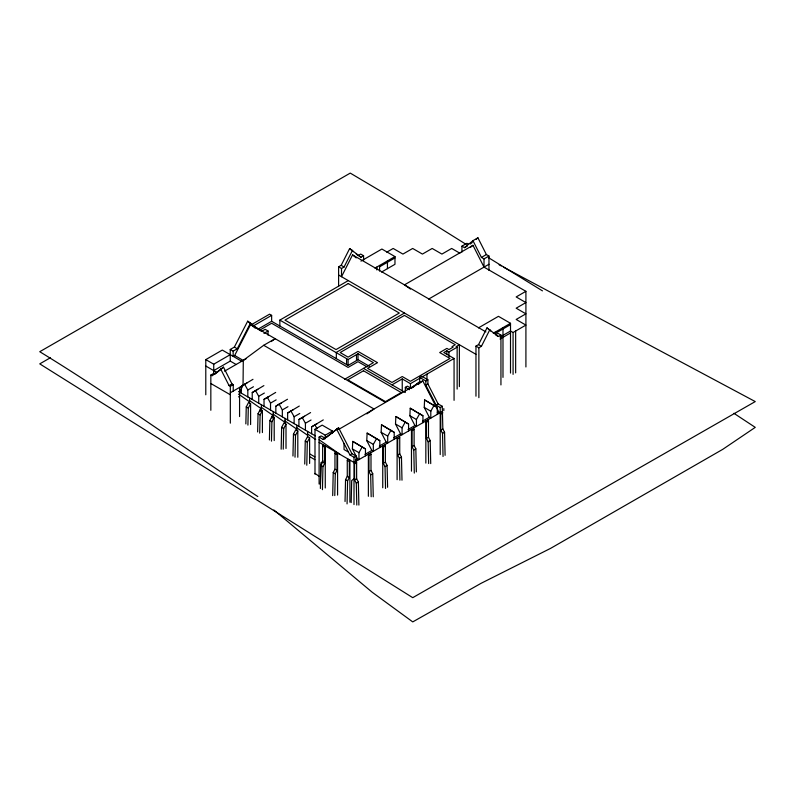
<?xml version="1.0" encoding="UTF-8"?>
<svg xmlns="http://www.w3.org/2000/svg" width="795" height="795" viewBox="0 0 795 795"><rect width="100%" height="100%" fill="white"/><g stroke="black" fill="none" stroke-linecap="round" stroke-linejoin="round"><path stroke-width="1.19" d="M239.573 392.154L243.041 385.406L243.3 360.354L263.702 345.298L275.149 338.69L271.264 341.552M245.854 423.914L246.251 406.911L248.547 402.518L250.604 403.79M247.911 425.096L248.298 408.093L250.604 403.701L250.604 424.58M257.63 431.933L258.047 413.728L260.353 409.336L262.4 410.518L262.4 432.559M259.687 433.126L260.104 414.911L262.4 410.518M269.406 439.963L269.853 420.545L272.158 416.143L274.205 417.335L274.205 440.569M271.463 441.155L271.9 421.728L274.205 417.335M281.152 449.205L281.659 427.352L283.954 422.96L286.011 424.142L286.011 448.459M283.239 449.175L283.706 428.545L286.011 424.142M292.958 456.022L293.454 434.169L295.76 429.777L297.807 430.96L297.807 457.244M295.015 457.204L295.511 435.352L297.807 430.96M304.733 464.051L305.26 440.986L307.566 436.584L307.566 431.407M306.781 465.234L307.307 442.169L309.613 437.777L307.566 436.584M320.385 488.498L320.912 465.423L322.641 462.134L322.641 445.985L323.217 444.683M322.432 489.68L322.959 466.615L324.688 463.316L324.688 447.178L325.264 445.866L325.264 487.991M332.698 495.603L333.224 472.538L334.953 469.239L334.953 453.1L335.53 451.798L335.53 454.134M334.774 495.573L335.281 473.721L337 470.421L337 454.283L337.577 452.981L337.577 495.096M345.04 501.496L345.547 479.643L347.266 476.354L347.266 460.206L347.842 458.904M347.067 503.901L347.594 480.836L349.323 477.537L349.323 461.398L349.899 460.086L349.899 502.211M320.395 484.831L320.912 462.769L323.217 461.03M351.181 502.609L351.698 480.548L354.004 478.809M362.212 446.86L358.962 452.683L358.962 459.599L357.462 458.735L352.394 448.897L352.751 441.394L365.462 448.927L365.462 455.843M376.582 438.562L373.332 444.385L373.332 451.302L371.831 450.437L366.763 440.599L367.121 433.096L379.831 440.639L379.831 447.545M390.951 430.264L387.702 436.097L387.702 443.004L386.201 442.139L381.133 432.301L381.491 424.798L394.201 432.341L394.201 439.257M405.321 421.966L402.071 427.799L402.071 434.706L400.571 433.841L395.503 424.003L395.86 416.51L408.57 424.043L408.57 430.96M419.69 413.678L416.431 419.502L416.431 426.418L414.94 425.554L409.872 415.706L410.22 408.213L422.94 415.745L422.94 422.662M434.05 405.38L430.801 411.204L430.801 418.12L429.3 417.256L424.242 407.418L424.59 399.915L437.3 407.457L437.3 414.364M338.61 286.001L338.61 266.802L341.174 265.321L349.641 248.577L361.019 257.222L363.583 255.742L363.583 260.442M338.61 266.802L341.512 268.481L344.076 267.001L352.553 250.256M485.924 331.893L352.553 254.887L341.512 276.7L341.512 268.481M475.966 396.198L475.966 346.103L478.53 344.623L486.997 327.878L498.366 336.524L500.939 335.043L500.939 384.929M475.966 346.103L478.868 347.783L481.432 346.302L489.899 329.557M213.736 370.619L230.242 361.089L230.242 349.462L234.356 347.097L247.692 321.19L261.088 331.118M230.242 349.462L233.154 351.142L237.258 348.776L250.604 322.869M233.154 351.142L233.154 356.349L234.654 355.484L250.604 324.519L385.476 402.389M233.243 391.07L233.243 384.641L231.961 383.896L223.494 367.161L212.116 375.806L210.834 375.061L210.834 410.29M223.494 367.161L215.018 374.127L213.736 373.382L210.834 375.061M461.935 252.035L461.935 246.162L464.499 247.642L472.965 240.676L477.924 237.814L486.391 254.559L488.965 256.04L488.965 270.389M470.401 244.005L472.28 242.455M476.046 239.365L477.924 237.814M470.401 247.424L472.965 245.307L484.006 267.12L525.912 291.318L525.912 366.962M319.103 484.036L319.103 437.111L323.217 439.486L338.61 427.799L351.947 453.707L356.051 456.072L356.051 463.614M326.218 437.548L338.61 427.799M412.217 387.503L419.69 381.63L419.69 377.426L421.738 376.244L427.899 379.801L427.899 384.005L438.154 403.93L442.268 406.295L442.845 428.942L444.564 432.241L445.091 455.316M412.406 387.791L418.935 382.653M418.071 384.551L422.761 380.855L438.711 411.82L440.788 413.996L440.788 430.135L442.517 433.424L443.044 456.499M366.863 413.877L374.028 408.998L263.702 345.298M241.322 393.167L241.322 386.251L252.979 379.324M252.224 399.458L252.224 392.551L263.89 385.615M264.029 406.275L264.029 399.358L275.686 392.432M275.835 413.092L275.835 406.175L287.492 399.249M287.631 419.899L287.631 412.993L299.298 406.056M298.92 426.418L298.92 419.512L310.587 412.575M311.62 433.752L311.62 426.835L323.287 419.909M360.97 261.108L381.888 249.034L394.966 256.586L394.966 264.308L381.54 272.059M251.836 324.43L269.584 314.174L271.642 315.367L271.642 321.289L348.101 365.432L358.018 359.708L369.307 366.227M253.883 325.612L271.642 315.367M386.758 252.164L393.177 248.457L402.926 254.082L412.675 248.457L422.423 254.082L432.172 248.457L441.921 254.082L451.669 248.457L459.888 253.198M258.067 329.13L271.642 321.289M205.786 394.797L205.786 359.608L222.292 350.078L241.72 361.288M259.329 330.372L271.642 323.267L348.101 367.409L358.018 361.675L367.002 366.863M279.85 326.029L279.85 320.107L348.27 280.605M262.062 331.098L265.142 329.319L268.044 330.998L268.044 335.162M374.982 268.124L394.966 256.586M263.94 333.363L268.044 330.998M379.573 266.812L394.966 257.928M205.786 359.608L213.736 364.199L230.242 354.669M224.528 371.185L246.42 358.555M461.935 246.162L466.894 243.3L468.603 244.284M464.499 247.642L467.48 245.923M220.583 368.84L229.049 385.575L231.961 383.896M472.965 245.307L404.466 284.858L410.478 289.072M229.049 385.575L230.331 386.32L233.243 384.641M241.322 386.251L246.947 383.001M230.331 392.75L243.041 385.406M247.821 396.914L247.821 390.007L253.446 386.758M472.965 240.676L481.432 257.421L486.391 254.559M252.224 392.551L257.858 389.302M481.432 257.421L484.006 258.902L488.965 256.04M258.723 403.214L258.723 396.298L264.357 393.048M336.037 352.543L404.466 313.041M428.654 299.079L488.965 264.258M264.029 399.358L268.72 396.655M270.529 410.031L270.529 403.115L276.153 399.865M279.85 320.107L348.101 359.509L358.018 353.775L373.411 362.669L344.702 379.245M275.835 406.175L281.46 402.926M282.334 416.838L282.334 409.932L287.959 406.682M287.631 412.993L293.266 409.743M294.13 423.656L294.13 416.739L299.765 413.489M298.92 419.512L304.555 416.262M525.912 291.318L516.164 296.942L525.912 302.577L516.164 308.202L525.912 313.836L516.164 319.461L525.912 325.095L513.083 332.499L510.509 331.018L500.035 337.06M305.419 430.175L305.419 423.258L311.054 420.008M478.461 327.878L498.455 316.33L510.509 323.297L510.509 373.044M311.62 426.835L317.255 423.586M457.145 389.083L457.145 347.216L448.937 351.956L446.879 350.764L443.809 352.543L454.064 358.466L454.064 400.342M314.999 474.247L314.999 429.28L322.184 425.126L332.449 431.059L332.449 433.424M391.975 384.84L402.24 378.917L410.449 383.657L419.73 378.291M493.278 333.244L510.509 323.297M510.509 324.628L495.116 333.522L495.116 332.181M421.797 377.098L454.064 358.466M495.464 334.844L498.028 333.363L500.939 335.043M319.103 437.111L321.16 435.928L325.264 438.293L323.217 439.486M405.321 391.498L405.321 387.334L407.368 386.151L411.472 388.526M314.999 429.28L325.264 435.203L332.449 431.059M338.61 429.449L422.761 380.855M419.69 377.426L425.842 380.984L427.899 379.801M500.035 339.028L510.509 332.976M442.268 406.295L440.211 407.487L436.107 405.112L425.842 385.187L427.899 384.005M336.553 428.982L349.899 454.889L351.947 453.707M436.107 405.112L438.154 403.93M349.899 454.889L354.004 457.254L356.051 456.072M355.524 459.848L357.462 458.735M364.945 454.412L371.831 450.437M379.314 446.114L386.201 442.139M393.684 437.816L400.571 433.841M408.054 429.529L414.94 425.554M422.423 421.231L429.3 417.256M438.711 411.82L437.339 412.615L438.84 413.479M319.103 442.318L354.004 462.461L442.268 411.502M356.806 505.054L356.299 483.201L354.58 479.902L354.58 463.763L356.627 462.581L356.051 461.279M371.176 496.756L370.669 474.903L368.95 471.614L368.95 455.465L370.997 454.283L370.42 452.981M385.535 488.468L385.038 466.615L383.309 463.316L383.309 447.178L385.366 445.985L384.79 444.683M399.905 480.17L399.408 458.317L397.679 455.018L397.679 438.88L399.736 437.697L399.16 436.385M414.304 473.085L413.778 450.02L412.048 446.72L412.048 430.582L414.106 429.399L413.529 428.098M428.644 463.574L428.147 441.722L426.418 438.433L426.418 422.284L428.475 421.102L427.899 419.8M440.788 413.996L442.845 412.804M354.58 479.902L356.627 478.719L356.627 462.581M368.95 471.614L370.997 470.421L370.997 454.283M383.309 463.316L385.366 462.134L385.366 445.985M397.679 455.018L399.736 453.836L399.736 437.697M412.048 446.72L414.106 445.538L414.106 429.399M426.418 438.433L428.475 437.24L428.475 421.102M440.788 430.135L442.845 428.942M356.299 483.201L358.356 482.018L356.627 478.719M370.669 474.903L372.726 473.721L370.997 470.421M385.038 466.615L387.095 465.423L385.366 462.134M399.408 458.317L401.465 457.125L399.736 453.836M413.778 450.02L415.835 448.837L414.106 445.538M428.147 441.722L430.194 440.539L428.475 437.24M442.517 433.424L444.564 432.241M50.492 357.69L39.75 363.872L412.744 597.671L755.25 401.574L503.503 267.12M499.121 264.785L501.307 265.947M363.583 255.742L360.672 254.062L358.108 255.543L356.23 253.993M359.072 256.099L361.019 257.222M496.428 335.401L498.366 336.524M341.174 265.321L344.076 267.001M478.53 344.623L481.432 346.302M338.61 275.02L475.966 354.322M457.145 347.216L456.121 346.62L459.371 344.742L459.371 386.599M405.321 387.334L409.425 389.709M437.3 407.457L424.59 399.915M363.494 368.393L405.321 392.541M424.242 407.418L430.801 411.204M417.305 412.496L422.94 415.745M409.872 415.706L416.431 419.502M408.57 424.043L395.86 416.51M395.503 424.003L402.071 427.799M394.201 432.341L381.491 424.798M234.356 347.097L237.258 348.776M381.133 432.301L387.702 436.097M234.654 355.484L243.22 360.423M379.831 440.639L367.121 433.096M230.242 361.089L236.214 364.537M366.763 440.599L373.332 444.385M365.462 448.927L352.751 441.394M352.394 448.897L358.962 452.683M205.786 366.028L216.727 372.348M348.458 452.087L344.046 449.543L344.046 443.531M238.54 391.557L315.337 435.899M238.54 396.745L239.573 397.331M322.641 445.985L324.688 447.178M334.953 453.1L337 454.283M347.266 460.206L349.323 461.398M210.834 383.508L230.331 394.767M246.251 406.911L248.298 408.093M258.047 413.728L260.104 414.911M269.853 420.545L271.9 421.728M281.659 427.352L283.706 428.545M293.454 434.169L295.511 435.352M305.26 440.986L307.307 442.169M309.613 453.846L314.87 456.887M322.641 462.134L324.688 463.316M334.953 469.239L337 470.421M347.266 476.354L349.323 477.537M309.613 456.648L314.87 459.679M320.912 465.423L322.959 466.615M333.224 472.538L335.281 473.721M345.547 479.643L347.594 480.836M466.198 244.433L387.284 195.053L350.257 173.101L39.75 351.708C114.232 397.232 184.887 448.618 257.809 496.537M488.438 257.63L542.458 290.861M410.22 408.213L416.371 411.959M733.924 413.311L755.25 427.372L722.744 449.344L550.687 548.321L481.064 583.321L412.744 621.899L372.179 592.225L273.868 509.993M307.566 434L315.695 439.536M296.783 427.78L307.566 435.243M284.978 420.962L296.783 429.141M273.182 414.145L284.978 422.324M261.376 407.338L273.182 415.517M249.57 400.61L261.376 408.789M238.54 394.151L249.57 401.793M314.999 473.413L318.934 476.145M319.103 439.715L339.853 454.293M247.692 321.19L257.222 328.693M250.604 324.519L255.294 328.206M486.997 327.878L490.753 330.978M349.641 248.577L353.407 251.677M352.553 254.887L356.23 257.918M314.87 424.769L317.036 428.654M302.17 417.435L305.419 423.258M290.881 410.916L294.13 416.739M279.085 404.099L282.334 409.932M267.279 397.291L270.529 403.115M255.473 390.474L258.723 396.298M244.572 384.174L247.821 390.007M426.418 422.284L425.842 420.982L425.842 463.107M412.048 430.582L411.472 429.28L411.472 471.157M397.679 438.88L397.103 437.578L397.103 479.693M383.309 447.178L382.743 445.866L382.743 487.742M368.95 455.465L368.373 454.164L368.373 496.289M354.004 462.461L354.58 463.763M430.194 440.539L430.721 463.604M415.835 448.837L416.361 471.902M401.465 457.125L401.992 480.2M387.095 465.423L387.592 487.275M372.726 473.721L373.253 496.786M358.356 482.018L358.883 505.083M515.647 331.018L515.647 372.895M513.083 332.499L513.083 374.375M502.987 327.639L502.987 377.387M484.006 258.902L484.006 267.12M478.868 347.783L478.868 397.669M448.937 351.956L448.937 356.875M446.879 350.764L446.879 354.461M443.809 408.59L443.809 410.618M440.211 407.487L440.211 454.561M426.955 374.127L426.955 379.016M425.842 380.984L425.842 385.187M410.449 383.657L410.449 388.477M402.24 378.917L402.24 391.15M387.443 260.929L387.443 268.65M379.573 265.47L379.573 271.065M376.82 267.07L376.82 269.962M358.018 353.775L358.018 359.708M356.508 354.659L356.508 360.582M354.004 457.254L354.004 504.577M348.101 359.509L348.101 365.432M346.58 358.634L346.58 364.557M336.325 352.702L336.325 358.634M325.264 435.203L325.264 438.76M309.613 437.777L309.613 463.445M296.783 425.186L296.783 430.363M284.978 418.369L284.978 423.556M273.182 411.562L273.182 416.739M272.158 416.143L272.158 418.2M261.376 404.744L261.376 410.011M260.353 409.336L260.353 411.422M249.57 397.927L249.57 403.194M239.573 387.413L239.573 416.56M230.331 386.32L230.331 423.149M213.736 364.199L213.736 374.306M348.27 283.567L284.978 320.107L336.037 349.581L399.328 313.041L348.27 283.567M404.466 315.416L340.151 352.543L348.101 357.134L358.018 351.41L377.526 362.669L367.598 368.393L391.975 382.465L402.24 376.542L410.449 381.282L449.96 358.466L439.695 352.543L446.879 348.399L448.937 349.581L453.041 347.216L452.017 346.62L455.267 344.742L404.466 315.416M363.494 370.768L347.763 379.851L385.476 401.624L401.217 392.541L363.494 370.768"/></g></svg>
